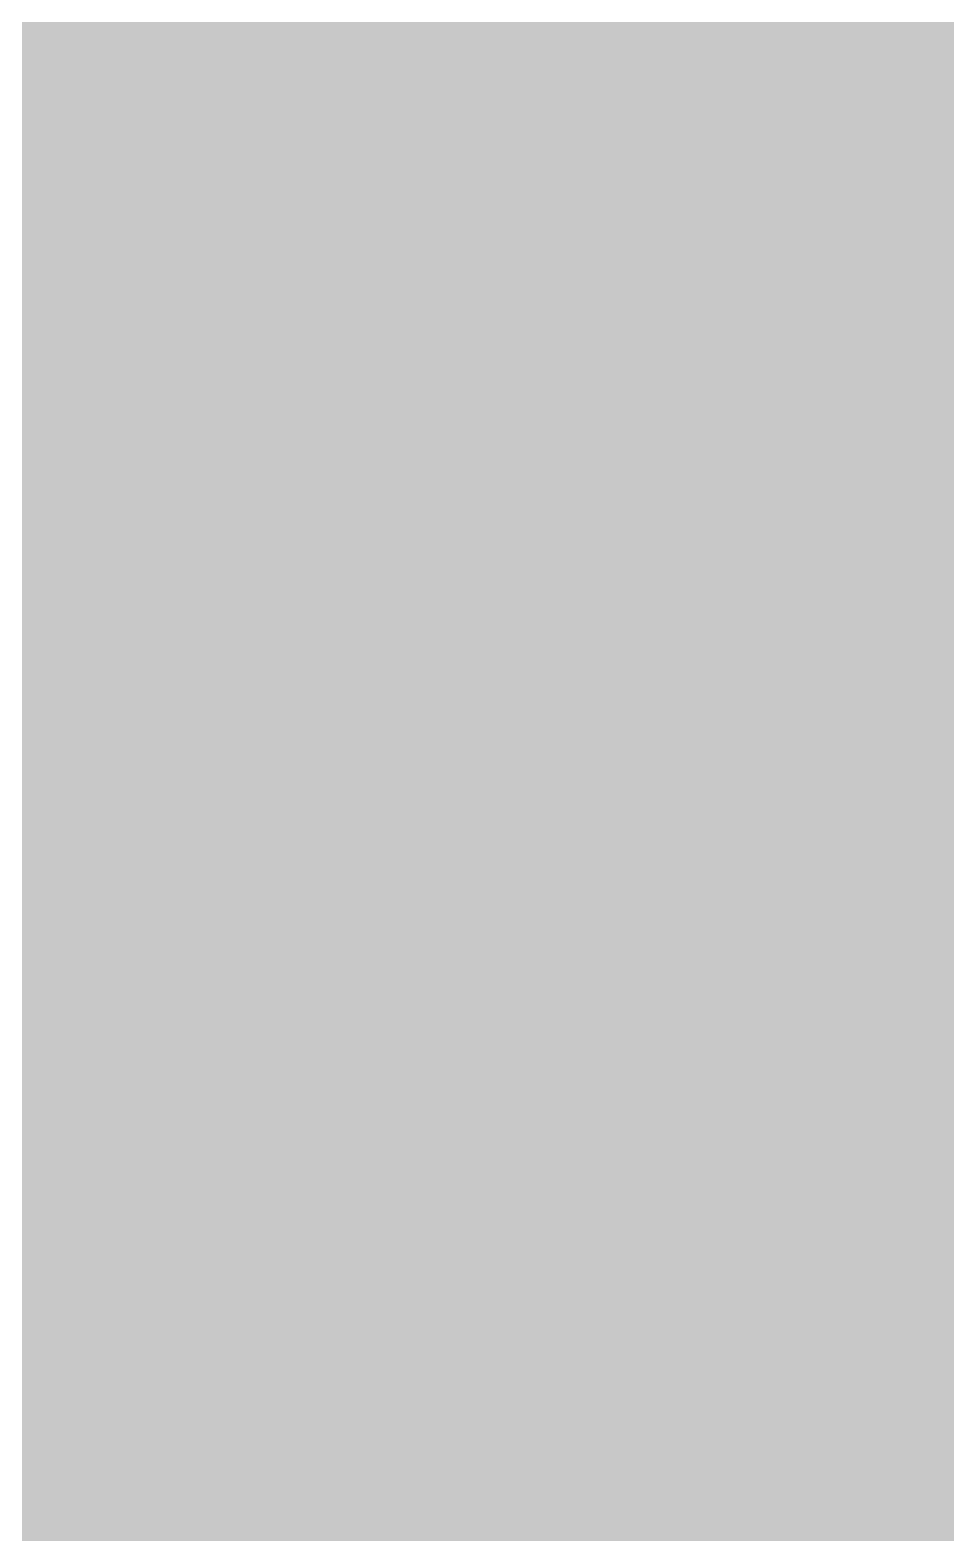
# Model space of a CAD drawing. Header units: millimetres. Extents: x 2043 to 2402, y 736 to 931.
# Drawn here: x 2201.887 to 2202.212, y 803.369 to 803.903 of the extents above; entities that cross this region are included whole.
import ezdxf

# ---------------------------------------------------------------- set-up
doc = ezdxf.new("R2010")
doc.units = ezdxf.units.MM

msp = doc.modelspace()

# ---------------------------------------------------------------- linework, layer by layer
at = {"color": 7, "const_width": 0.12758}
for points in [[(2201.9627, 803.82872), (2201.9627, 807.00253)], [(2201.9627, 803.82872), (2201.9627, 807.00253)], [(2202.1862, 803.51332), (2202.1862, 807.00253)], [(2202.1862, 803.51332), (2202.1862, 807.00253)], [(2201.96273, 803.82439), (2201.9627, 803.82872)], [(2201.96273, 803.82439), (2201.9627, 803.82872)], [(2201.96281, 803.82007), (2201.96273, 803.82439)], [(2201.96281, 803.82007), (2201.96273, 803.82439)], [(2201.96294, 803.81574), (2201.96281, 803.82007)], [(2201.96294, 803.81574), (2201.96281, 803.82007)], [(2201.96312, 803.81142), (2201.96294, 803.81574)], [(2201.96312, 803.81142), (2201.96294, 803.81574)], [(2201.96336, 803.8071), (2201.96312, 803.81142)], [(2201.96336, 803.8071), (2201.96312, 803.81142)], [(2201.96365, 803.80279), (2201.96336, 803.8071)], [(2201.96365, 803.80279), (2201.96336, 803.8071)], [(2201.96399, 803.79848), (2201.96365, 803.80279)], [(2201.96399, 803.79848), (2201.96365, 803.80279)], [(2201.96438, 803.79418), (2201.96399, 803.79848)], [(2201.96438, 803.79418), (2201.96399, 803.79848)], [(2201.96483, 803.78988), (2201.96438, 803.79418)], [(2201.96483, 803.78988), (2201.96438, 803.79418)], [(2201.96533, 803.78559), (2201.96483, 803.78988)], [(2201.96533, 803.78559), (2201.96483, 803.78988)], [(2201.96589, 803.7813), (2201.96533, 803.78559)], [(2201.96589, 803.7813), (2201.96533, 803.78559)], [(2201.96649, 803.77703), (2201.96589, 803.7813)], [(2201.96649, 803.77703), (2201.96589, 803.7813)], [(2201.96715, 803.77276), (2201.96649, 803.77703)], [(2201.96715, 803.77276), (2201.96649, 803.77703)], [(2201.96785, 803.7685), (2201.96715, 803.77276)], [(2201.96785, 803.7685), (2201.96715, 803.77276)], [(2201.96862, 803.76426), (2201.96785, 803.7685)], [(2201.96862, 803.76426), (2201.96785, 803.7685)], [(2201.96943, 803.76002), (2201.96862, 803.76426)], [(2201.96943, 803.76002), (2201.96862, 803.76426)], [(2201.97029, 803.7558), (2201.96943, 803.76002)], [(2201.97029, 803.7558), (2201.96943, 803.76002)], [(2201.97121, 803.75159), (2201.97029, 803.7558)], [(2201.97121, 803.75159), (2201.97029, 803.7558)], [(2201.97217, 803.74739), (2201.97121, 803.75159)], [(2201.97217, 803.74739), (2201.97121, 803.75159)], [(2201.97319, 803.74321), (2201.97217, 803.74739)], [(2201.97319, 803.74321), (2201.97217, 803.74739)], [(2201.97426, 803.73904), (2201.97319, 803.74321)], [(2201.97426, 803.73904), (2201.97319, 803.74321)], [(2201.97538, 803.73489), (2201.97426, 803.73904)], [(2201.97538, 803.73489), (2201.97426, 803.73904)], [(2201.97655, 803.73076), (2201.97538, 803.73489)], [(2201.97655, 803.73076), (2201.97538, 803.73489)], [(2201.97777, 803.72664), (2201.97655, 803.73076)], [(2201.97777, 803.72664), (2201.97655, 803.73076)], [(2201.97904, 803.72254), (2201.97777, 803.72664)], [(2201.97904, 803.72254), (2201.97777, 803.72664)], [(2201.98036, 803.71846), (2201.97904, 803.72254)], [(2201.98036, 803.71846), (2201.97904, 803.72254)], [(2201.98173, 803.7144), (2201.98036, 803.71846)], [(2201.98173, 803.7144), (2201.98036, 803.71846)], [(2201.98315, 803.71036), (2201.98173, 803.7144)], [(2201.98315, 803.71036), (2201.98173, 803.7144)], [(2201.98461, 803.70634), (2201.98315, 803.71036)], [(2201.98461, 803.70634), (2201.98315, 803.71036)], [(2201.98613, 803.70234), (2201.98461, 803.70634)], [(2201.98613, 803.70234), (2201.98461, 803.70634)], [(2201.9877, 803.69836), (2201.98613, 803.70234)], [(2201.9877, 803.69836), (2201.98613, 803.70234)], [(2201.98931, 803.69441), (2201.9877, 803.69836)], [(2201.98931, 803.69441), (2201.9877, 803.69836)], [(2201.99097, 803.69048), (2201.98931, 803.69441)], [(2201.99097, 803.69048), (2201.98931, 803.69441)], [(2201.99268, 803.68657), (2201.99097, 803.69048)], [(2201.99268, 803.68657), (2201.99097, 803.69048)], [(2201.99444, 803.68269), (2201.99268, 803.68657)], [(2201.99444, 803.68269), (2201.99268, 803.68657)], [(2201.99625, 803.67883), (2201.99444, 803.68269)], [(2201.99625, 803.67883), (2201.99444, 803.68269)], [(2201.9981, 803.67501), (2201.99625, 803.67883)], [(2201.9981, 803.67501), (2201.99625, 803.67883)], [(2202, 803.6712), (2201.9981, 803.67501)], [(2202, 803.6712), (2201.9981, 803.67501)], [(2202.00194, 803.66743), (2202, 803.6712)], [(2202.00194, 803.66743), (2202, 803.6712)], [(2202.00393, 803.66368), (2202.00194, 803.66743)], [(2202.00393, 803.66368), (2202.00194, 803.66743)], [(2202.00597, 803.65997), (2202.00393, 803.66368)], [(2202.00597, 803.65997), (2202.00393, 803.66368)], [(2202.00805, 803.65628), (2202.00597, 803.65997)], [(2202.00805, 803.65628), (2202.00597, 803.65997)], [(2202.01017, 803.65262), (2202.00805, 803.65628)], [(2202.01017, 803.65262), (2202.00805, 803.65628)], [(2202.01234, 803.649), (2202.01017, 803.65262)], [(2202.01234, 803.649), (2202.01017, 803.65262)], [(2202.01456, 803.6454), (2202.01234, 803.649)], [(2202.01456, 803.6454), (2202.01234, 803.649)], [(2202.01682, 803.64184), (2202.01456, 803.6454)], [(2202.01682, 803.64184), (2202.01456, 803.6454)], [(2202.01911, 803.63831), (2202.01682, 803.64184)], [(2202.01911, 803.63831), (2202.01682, 803.64184)], [(2202.02146, 803.63482), (2202.01911, 803.63831)], [(2202.02146, 803.63482), (2202.01911, 803.63831)], [(2202.02385, 803.63136), (2202.02146, 803.63482)], [(2202.02385, 803.63136), (2202.02146, 803.63482)], [(2202.02627, 803.62793), (2202.02385, 803.63136)], [(2202.02627, 803.62793), (2202.02385, 803.63136)], [(2202.02874, 803.62454), (2202.02627, 803.62793)], [(2202.02874, 803.62454), (2202.02627, 803.62793)], [(2202.03126, 803.62118), (2202.02874, 803.62454)], [(2202.03126, 803.62118), (2202.02874, 803.62454)], [(2202.03381, 803.61786), (2202.03126, 803.62118)], [(2202.03381, 803.61786), (2202.03126, 803.62118)], [(2202.0364, 803.61458), (2202.03381, 803.61786)], [(2202.0364, 803.61458), (2202.03381, 803.61786)], [(2202.03903, 803.61134), (2202.0364, 803.61458)], [(2202.03903, 803.61134), (2202.0364, 803.61458)], [(2202.0417, 803.60813), (2202.03903, 803.61134)], [(2202.0417, 803.60813), (2202.03903, 803.61134)], [(2202.04441, 803.60496), (2202.0417, 803.60813)], [(2202.04441, 803.60496), (2202.0417, 803.60813)], [(2202.04716, 803.60184), (2202.04441, 803.60496)], [(2202.04716, 803.60184), (2202.04441, 803.60496)], [(2202.04994, 803.59875), (2202.04716, 803.60184)], [(2202.04994, 803.59875), (2202.04716, 803.60184)], [(2202.05277, 803.5957), (2202.04994, 803.59875)], [(2202.05277, 803.5957), (2202.04994, 803.59875)], [(2202.05563, 803.59269), (2202.05277, 803.5957)], [(2202.05563, 803.59269), (2202.05277, 803.5957)], [(2202.05853, 803.58973), (2202.05563, 803.59269)], [(2202.05853, 803.58973), (2202.05563, 803.59269)], [(2202.06146, 803.58681), (2202.05853, 803.58973)], [(2202.06146, 803.58681), (2202.05853, 803.58973)], [(2202.06443, 803.58392), (2202.06146, 803.58681)], [(2202.06443, 803.58392), (2202.06146, 803.58681)], [(2202.06743, 803.58109), (2202.06443, 803.58392)], [(2202.06743, 803.58109), (2202.06443, 803.58392)], [(2202.07047, 803.57829), (2202.06743, 803.58109)], [(2202.07047, 803.57829), (2202.06743, 803.58109)], [(2202.07354, 803.57555), (2202.07047, 803.57829)], [(2202.07354, 803.57555), (2202.07047, 803.57829)], [(2202.07665, 803.57284), (2202.07354, 803.57555)], [(2202.07665, 803.57284), (2202.07354, 803.57555)], [(2202.07978, 803.57018), (2202.07665, 803.57284)], [(2202.07978, 803.57018), (2202.07665, 803.57284)], [(2202.08295, 803.56756), (2202.07978, 803.57018)], [(2202.08295, 803.56756), (2202.07978, 803.57018)], [(2202.08615, 803.56499), (2202.08295, 803.56756)], [(2202.08615, 803.56499), (2202.08295, 803.56756)], [(2202.08939, 803.56247), (2202.08615, 803.56499)], [(2202.08939, 803.56247), (2202.08615, 803.56499)], [(2202.09265, 803.56), (2202.08939, 803.56247)], [(2202.09265, 803.56), (2202.08939, 803.56247)], [(2202.09594, 803.55757), (2202.09265, 803.56)], [(2202.09594, 803.55757), (2202.09265, 803.56)], [(2202.09926, 803.55519), (2202.09594, 803.55757)], [(2202.09926, 803.55519), (2202.09594, 803.55757)], [(2202.27314, 803.55519), (2202.27646, 803.55757)], [(2202.27314, 803.55519), (2202.27646, 803.55757)], [(2202.10261, 803.55286), (2202.09926, 803.55519)], [(2202.10261, 803.55286), (2202.09926, 803.55519)], [(2202.10599, 803.55057), (2202.10261, 803.55286)], [(2202.10599, 803.55057), (2202.10261, 803.55286)], [(2202.26641, 803.55057), (2202.26978, 803.55286)], [(2202.26641, 803.55057), (2202.26978, 803.55286)], [(2202.26978, 803.55286), (2202.27314, 803.55519)], [(2202.26978, 803.55286), (2202.27314, 803.55519)], [(2202.1094, 803.54834), (2202.10599, 803.55057)], [(2202.1094, 803.54834), (2202.10599, 803.55057)], [(2202.11283, 803.54615), (2202.1094, 803.54834)], [(2202.11283, 803.54615), (2202.1094, 803.54834)], [(2202.25957, 803.54615), (2202.263, 803.54834)], [(2202.25957, 803.54615), (2202.263, 803.54834)], [(2202.263, 803.54834), (2202.26641, 803.55057)], [(2202.263, 803.54834), (2202.26641, 803.55057)], [(2202.11629, 803.54401), (2202.11283, 803.54615)], [(2202.11629, 803.54401), (2202.11283, 803.54615)], [(2202.11978, 803.54193), (2202.11629, 803.54401)], [(2202.11978, 803.54193), (2202.11629, 803.54401)], [(2202.12329, 803.53989), (2202.11978, 803.54193)], [(2202.12329, 803.53989), (2202.11978, 803.54193)], [(2202.24911, 803.53989), (2202.25262, 803.54193)], [(2202.24911, 803.53989), (2202.25262, 803.54193)], [(2202.25262, 803.54193), (2202.25611, 803.54401)], [(2202.25262, 803.54193), (2202.25611, 803.54401)], [(2202.25611, 803.54401), (2202.25957, 803.54615)], [(2202.25611, 803.54401), (2202.25957, 803.54615)], [(2202.12682, 803.53791), (2202.12329, 803.53989)], [(2202.12682, 803.53791), (2202.12329, 803.53989)], [(2202.13038, 803.53597), (2202.12682, 803.53791)], [(2202.13038, 803.53597), (2202.12682, 803.53791)], [(2202.13396, 803.53409), (2202.13038, 803.53597)], [(2202.13396, 803.53409), (2202.13038, 803.53597)], [(2202.23844, 803.53409), (2202.24202, 803.53597)], [(2202.23844, 803.53409), (2202.24202, 803.53597)], [(2202.24202, 803.53597), (2202.24558, 803.53791)], [(2202.24202, 803.53597), (2202.24558, 803.53791)], [(2202.24558, 803.53791), (2202.24911, 803.53989)], [(2202.24558, 803.53791), (2202.24911, 803.53989)], [(2202.13757, 803.53226), (2202.13396, 803.53409)], [(2202.13757, 803.53226), (2202.13396, 803.53409)], [(2202.14119, 803.53048), (2202.13757, 803.53226)], [(2202.14119, 803.53048), (2202.13757, 803.53226)], [(2202.14484, 803.52876), (2202.14119, 803.53048)], [(2202.14484, 803.52876), (2202.14119, 803.53048)], [(2202.22755, 803.52876), (2202.2312, 803.53048)], [(2202.22755, 803.52876), (2202.2312, 803.53048)], [(2202.2312, 803.53048), (2202.23483, 803.53226)], [(2202.2312, 803.53048), (2202.23483, 803.53226)], [(2202.23483, 803.53226), (2202.23844, 803.53409)], [(2202.23483, 803.53226), (2202.23844, 803.53409)], [(2202.14851, 803.52708), (2202.14484, 803.52876)], [(2202.14851, 803.52708), (2202.14484, 803.52876)], [(2202.1522, 803.52546), (2202.14851, 803.52708)], [(2202.1522, 803.52546), (2202.14851, 803.52708)], [(2202.15591, 803.5239), (2202.1522, 803.52546)], [(2202.15591, 803.5239), (2202.1522, 803.52546)], [(2202.21649, 803.5239), (2202.2202, 803.52546)], [(2202.21649, 803.5239), (2202.2202, 803.52546)], [(2202.2202, 803.52546), (2202.22389, 803.52708)], [(2202.2202, 803.52546), (2202.22389, 803.52708)], [(2202.22389, 803.52708), (2202.22755, 803.52876)], [(2202.22389, 803.52708), (2202.22755, 803.52876)], [(2202.15964, 803.52239), (2202.15591, 803.5239)], [(2202.15964, 803.52239), (2202.15591, 803.5239)], [(2202.16338, 803.52093), (2202.15964, 803.52239)], [(2202.16338, 803.52093), (2202.15964, 803.52239)], [(2202.16715, 803.51952), (2202.16338, 803.52093)], [(2202.16715, 803.51952), (2202.16338, 803.52093)], [(2202.20525, 803.51952), (2202.20901, 803.52093)], [(2202.20525, 803.51952), (2202.20901, 803.52093)], [(2202.20901, 803.52093), (2202.21276, 803.52239)], [(2202.20901, 803.52093), (2202.21276, 803.52239)], [(2202.21276, 803.52239), (2202.21649, 803.5239)], [(2202.21276, 803.52239), (2202.21649, 803.5239)], [(2202.17093, 803.51817), (2202.16715, 803.51952)], [(2202.17093, 803.51817), (2202.16715, 803.51952)], [(2202.17472, 803.51687), (2202.17093, 803.51817)], [(2202.17472, 803.51687), (2202.17093, 803.51817)], [(2202.17853, 803.51563), (2202.17472, 803.51687)], [(2202.17853, 803.51563), (2202.17472, 803.51687)], [(2202.18236, 803.51445), (2202.17853, 803.51563)], [(2202.18236, 803.51445), (2202.17853, 803.51563)], [(2202.1862, 803.51332), (2202.18236, 803.51445)], [(2202.1862, 803.51332), (2202.18236, 803.51445)], [(2202.1862, 803.51332), (2202.19004, 803.51445)], [(2202.1862, 803.51332), (2202.19004, 803.51445)], [(2202.19004, 803.51445), (2202.19387, 803.51563)], [(2202.19004, 803.51445), (2202.19387, 803.51563)], [(2202.19387, 803.51563), (2202.19768, 803.51687)], [(2202.19387, 803.51563), (2202.19768, 803.51687)], [(2202.19768, 803.51687), (2202.20147, 803.51817)], [(2202.19768, 803.51687), (2202.20147, 803.51817)], [(2202.20147, 803.51817), (2202.20525, 803.51952)], [(2202.20147, 803.51817), (2202.20525, 803.51952)]]:
    msp.add_lwpolyline(points, dxfattribs=at)
at = {"color": 7, "const_width": 0.06379}
for points in [[(2201.9627, 803.79682, 1), (2201.9627, 803.86061, 1)], [(2201.9627, 803.79682, 1), (2201.9627, 803.86061, 1)], [(2201.9627, 803.79682, 1), (2201.9627, 803.86061, 1)], [(2201.9627, 803.79682, 1), (2201.9627, 803.86061, 1)], [(2201.96273, 803.7925, 1), (2201.96273, 803.85629, 1)], [(2201.96273, 803.7925, 1), (2201.96273, 803.85629, 1)], [(2201.96273, 803.7925, 1), (2201.96273, 803.85629, 1)], [(2201.96273, 803.7925, 1), (2201.96273, 803.85629, 1)], [(2201.96281, 803.78817, 1), (2201.96281, 803.85196, 1)], [(2201.96281, 803.78817, 1), (2201.96281, 803.85196, 1)], [(2201.96281, 803.78817, 1), (2201.96281, 803.85196, 1)], [(2201.96281, 803.78817, 1), (2201.96281, 803.85196, 1)], [(2201.96294, 803.78385, 1), (2201.96294, 803.84764, 1)], [(2201.96294, 803.78385, 1), (2201.96294, 803.84764, 1)], [(2201.96294, 803.78385, 1), (2201.96294, 803.84764, 1)], [(2201.96294, 803.78385, 1), (2201.96294, 803.84764, 1)], [(2201.96312, 803.77953, 1), (2201.96312, 803.84332, 1)], [(2201.96312, 803.77953, 1), (2201.96312, 803.84332, 1)], [(2201.96312, 803.77953, 1), (2201.96312, 803.84332, 1)], [(2201.96312, 803.77953, 1), (2201.96312, 803.84332, 1)], [(2201.96336, 803.77521, 1), (2201.96336, 803.839, 1)], [(2201.96336, 803.77521, 1), (2201.96336, 803.839, 1)], [(2201.96336, 803.77521, 1), (2201.96336, 803.839, 1)], [(2201.96336, 803.77521, 1), (2201.96336, 803.839, 1)], [(2201.96365, 803.77089, 1), (2201.96365, 803.83468, 1)], [(2201.96365, 803.77089, 1), (2201.96365, 803.83468, 1)], [(2201.96365, 803.77089, 1), (2201.96365, 803.83468, 1)], [(2201.96365, 803.77089, 1), (2201.96365, 803.83468, 1)], [(2201.96399, 803.76659, 1), (2201.96399, 803.83038, 1)], [(2201.96399, 803.76659, 1), (2201.96399, 803.83038, 1)], [(2201.96399, 803.76659, 1), (2201.96399, 803.83038, 1)], [(2201.96399, 803.76659, 1), (2201.96399, 803.83038, 1)], [(2201.96438, 803.76228, 1), (2201.96438, 803.82607, 1)], [(2201.96438, 803.76228, 1), (2201.96438, 803.82607, 1)], [(2201.96438, 803.76228, 1), (2201.96438, 803.82607, 1)], [(2201.96438, 803.76228, 1), (2201.96438, 803.82607, 1)], [(2201.96483, 803.75798, 1), (2201.96483, 803.82177, 1)], [(2201.96483, 803.75798, 1), (2201.96483, 803.82177, 1)], [(2201.96483, 803.75798, 1), (2201.96483, 803.82177, 1)], [(2201.96483, 803.75798, 1), (2201.96483, 803.82177, 1)], [(2201.96533, 803.75369, 1), (2201.96533, 803.81748, 1)], [(2201.96533, 803.75369, 1), (2201.96533, 803.81748, 1)], [(2201.96533, 803.75369, 1), (2201.96533, 803.81748, 1)], [(2201.96533, 803.75369, 1), (2201.96533, 803.81748, 1)], [(2201.96589, 803.74941, 1), (2201.96589, 803.8132, 1)], [(2201.96589, 803.74941, 1), (2201.96589, 803.8132, 1)], [(2201.96589, 803.74941, 1), (2201.96589, 803.8132, 1)], [(2201.96589, 803.74941, 1), (2201.96589, 803.8132, 1)], [(2201.96649, 803.74513, 1), (2201.96649, 803.80892, 1)], [(2201.96649, 803.74513, 1), (2201.96649, 803.80892, 1)], [(2201.96649, 803.74513, 1), (2201.96649, 803.80892, 1)], [(2201.96649, 803.74513, 1), (2201.96649, 803.80892, 1)], [(2201.96715, 803.74086, 1), (2201.96715, 803.80465, 1)], [(2201.96715, 803.74086, 1), (2201.96715, 803.80465, 1)], [(2201.96715, 803.74086, 1), (2201.96715, 803.80465, 1)], [(2201.96715, 803.74086, 1), (2201.96715, 803.80465, 1)], [(2201.96785, 803.73661, 1), (2201.96785, 803.8004, 1)], [(2201.96785, 803.73661, 1), (2201.96785, 803.8004, 1)], [(2201.96785, 803.73661, 1), (2201.96785, 803.8004, 1)], [(2201.96785, 803.73661, 1), (2201.96785, 803.8004, 1)], [(2201.96862, 803.73236, 1), (2201.96862, 803.79615, 1)], [(2201.96862, 803.73236, 1), (2201.96862, 803.79615, 1)], [(2201.96862, 803.73236, 1), (2201.96862, 803.79615, 1)], [(2201.96862, 803.73236, 1), (2201.96862, 803.79615, 1)], [(2201.96943, 803.72813, 1), (2201.96943, 803.79192, 1)], [(2201.96943, 803.72813, 1), (2201.96943, 803.79192, 1)], [(2201.96943, 803.72813, 1), (2201.96943, 803.79192, 1)], [(2201.96943, 803.72813, 1), (2201.96943, 803.79192, 1)], [(2201.97029, 803.7239, 1), (2201.97029, 803.78769, 1)], [(2201.97029, 803.7239, 1), (2201.97029, 803.78769, 1)], [(2201.97029, 803.7239, 1), (2201.97029, 803.78769, 1)], [(2201.97029, 803.7239, 1), (2201.97029, 803.78769, 1)], [(2201.97121, 803.7197, 1), (2201.97121, 803.78349, 1)], [(2201.97121, 803.7197, 1), (2201.97121, 803.78349, 1)], [(2201.97121, 803.7197, 1), (2201.97121, 803.78349, 1)], [(2201.97121, 803.7197, 1), (2201.97121, 803.78349, 1)], [(2201.97217, 803.7155, 1), (2201.97217, 803.77929, 1)], [(2201.97217, 803.7155, 1), (2201.97217, 803.77929, 1)], [(2201.97217, 803.7155, 1), (2201.97217, 803.77929, 1)], [(2201.97217, 803.7155, 1), (2201.97217, 803.77929, 1)], [(2201.97319, 803.71132, 1), (2201.97319, 803.77511, 1)], [(2201.97319, 803.71132, 1), (2201.97319, 803.77511, 1)], [(2201.97319, 803.71132, 1), (2201.97319, 803.77511, 1)], [(2201.97319, 803.71132, 1), (2201.97319, 803.77511, 1)], [(2201.97426, 803.70715, 1), (2201.97426, 803.77094, 1)], [(2201.97426, 803.70715, 1), (2201.97426, 803.77094, 1)], [(2201.97426, 803.70715, 1), (2201.97426, 803.77094, 1)], [(2201.97426, 803.70715, 1), (2201.97426, 803.77094, 1)], [(2201.97538, 803.703, 1), (2201.97538, 803.76679, 1)], [(2201.97538, 803.703, 1), (2201.97538, 803.76679, 1)], [(2201.97538, 803.703, 1), (2201.97538, 803.76679, 1)], [(2201.97538, 803.703, 1), (2201.97538, 803.76679, 1)], [(2201.97655, 803.69886, 1), (2201.97655, 803.76265, 1)], [(2201.97655, 803.69886, 1), (2201.97655, 803.76265, 1)], [(2201.97655, 803.69886, 1), (2201.97655, 803.76265, 1)], [(2201.97655, 803.69886, 1), (2201.97655, 803.76265, 1)], [(2201.97777, 803.69475, 1), (2201.97777, 803.75853, 1)], [(2201.97777, 803.69475, 1), (2201.97777, 803.75853, 1)], [(2201.97777, 803.69475, 1), (2201.97777, 803.75853, 1)], [(2201.97777, 803.69475, 1), (2201.97777, 803.75853, 1)], [(2201.97904, 803.69065, 1), (2201.97904, 803.75444, 1)], [(2201.97904, 803.69065, 1), (2201.97904, 803.75444, 1)], [(2201.97904, 803.69065, 1), (2201.97904, 803.75444, 1)], [(2201.97904, 803.69065, 1), (2201.97904, 803.75444, 1)], [(2201.98036, 803.68657, 1), (2201.98036, 803.75036, 1)], [(2201.98036, 803.68657, 1), (2201.98036, 803.75036, 1)], [(2201.98036, 803.68657, 1), (2201.98036, 803.75036, 1)], [(2201.98036, 803.68657, 1), (2201.98036, 803.75036, 1)], [(2201.98173, 803.6825, 1), (2201.98173, 803.74629, 1)], [(2201.98173, 803.6825, 1), (2201.98173, 803.74629, 1)], [(2201.98173, 803.6825, 1), (2201.98173, 803.74629, 1)], [(2201.98173, 803.6825, 1), (2201.98173, 803.74629, 1)], [(2201.98315, 803.67846, 1), (2201.98315, 803.74225, 1)], [(2201.98315, 803.67846, 1), (2201.98315, 803.74225, 1)], [(2201.98315, 803.67846, 1), (2201.98315, 803.74225, 1)], [(2201.98315, 803.67846, 1), (2201.98315, 803.74225, 1)], [(2201.98461, 803.67444, 1), (2201.98461, 803.73823, 1)], [(2201.98461, 803.67444, 1), (2201.98461, 803.73823, 1)], [(2201.98461, 803.67444, 1), (2201.98461, 803.73823, 1)], [(2201.98461, 803.67444, 1), (2201.98461, 803.73823, 1)], [(2201.98613, 803.67044, 1), (2201.98613, 803.73423, 1)], [(2201.98613, 803.67044, 1), (2201.98613, 803.73423, 1)], [(2201.98613, 803.67044, 1), (2201.98613, 803.73423, 1)], [(2201.98613, 803.67044, 1), (2201.98613, 803.73423, 1)], [(2201.9877, 803.66647, 1), (2201.9877, 803.73026, 1)], [(2201.9877, 803.66647, 1), (2201.9877, 803.73026, 1)], [(2201.9877, 803.66647, 1), (2201.9877, 803.73026, 1)], [(2201.9877, 803.66647, 1), (2201.9877, 803.73026, 1)], [(2201.98931, 803.66251, 1), (2201.98931, 803.7263, 1)], [(2201.98931, 803.66251, 1), (2201.98931, 803.7263, 1)], [(2201.98931, 803.66251, 1), (2201.98931, 803.7263, 1)], [(2201.98931, 803.66251, 1), (2201.98931, 803.7263, 1)], [(2201.99097, 803.65858, 1), (2201.99097, 803.72237, 1)], [(2201.99097, 803.65858, 1), (2201.99097, 803.72237, 1)], [(2201.99097, 803.65858, 1), (2201.99097, 803.72237, 1)], [(2201.99097, 803.65858, 1), (2201.99097, 803.72237, 1)], [(2201.99268, 803.65468, 1), (2201.99268, 803.71847, 1)], [(2201.99268, 803.65468, 1), (2201.99268, 803.71847, 1)], [(2201.99268, 803.65468, 1), (2201.99268, 803.71847, 1)], [(2201.99268, 803.65468, 1), (2201.99268, 803.71847, 1)], [(2201.99444, 803.6508, 1), (2201.99444, 803.71458, 1)], [(2201.99444, 803.6508, 1), (2201.99444, 803.71458, 1)], [(2201.99444, 803.6508, 1), (2201.99444, 803.71458, 1)], [(2201.99444, 803.6508, 1), (2201.99444, 803.71458, 1)], [(2201.99625, 803.64694, 1), (2201.99625, 803.71073, 1)], [(2201.99625, 803.64694, 1), (2201.99625, 803.71073, 1)], [(2201.99625, 803.64694, 1), (2201.99625, 803.71073, 1)], [(2201.99625, 803.64694, 1), (2201.99625, 803.71073, 1)], [(2201.9981, 803.64311, 1), (2201.9981, 803.7069, 1)], [(2201.9981, 803.64311, 1), (2201.9981, 803.7069, 1)], [(2201.9981, 803.64311, 1), (2201.9981, 803.7069, 1)], [(2201.9981, 803.64311, 1), (2201.9981, 803.7069, 1)], [(2202, 803.63931, 1), (2202, 803.7031, 1)], [(2202, 803.63931, 1), (2202, 803.7031, 1)], [(2202, 803.63931, 1), (2202, 803.7031, 1)], [(2202, 803.63931, 1), (2202, 803.7031, 1)], [(2202.00194, 803.63554, 1), (2202.00194, 803.69932, 1)], [(2202.00194, 803.63554, 1), (2202.00194, 803.69932, 1)], [(2202.00194, 803.63554, 1), (2202.00194, 803.69932, 1)], [(2202.00194, 803.63554, 1), (2202.00194, 803.69932, 1)], [(2202.00393, 803.63179, 1), (2202.00393, 803.69558, 1)], [(2202.00393, 803.63179, 1), (2202.00393, 803.69558, 1)], [(2202.00393, 803.63179, 1), (2202.00393, 803.69558, 1)], [(2202.00393, 803.63179, 1), (2202.00393, 803.69558, 1)], [(2202.00597, 803.62807, 1), (2202.00597, 803.69186, 1)], [(2202.00597, 803.62807, 1), (2202.00597, 803.69186, 1)], [(2202.00597, 803.62807, 1), (2202.00597, 803.69186, 1)], [(2202.00597, 803.62807, 1), (2202.00597, 803.69186, 1)], [(2202.00805, 803.62438, 1), (2202.00805, 803.68817, 1)], [(2202.00805, 803.62438, 1), (2202.00805, 803.68817, 1)], [(2202.00805, 803.62438, 1), (2202.00805, 803.68817, 1)], [(2202.00805, 803.62438, 1), (2202.00805, 803.68817, 1)], [(2202.01017, 803.62073, 1), (2202.01017, 803.68452, 1)], [(2202.01017, 803.62073, 1), (2202.01017, 803.68452, 1)], [(2202.01017, 803.62073, 1), (2202.01017, 803.68452, 1)], [(2202.01017, 803.62073, 1), (2202.01017, 803.68452, 1)], [(2202.01234, 803.6171, 1), (2202.01234, 803.68089, 1)], [(2202.01234, 803.6171, 1), (2202.01234, 803.68089, 1)], [(2202.01234, 803.6171, 1), (2202.01234, 803.68089, 1)], [(2202.01234, 803.6171, 1), (2202.01234, 803.68089, 1)], [(2202.01456, 803.61351, 1), (2202.01456, 803.6773, 1)], [(2202.01456, 803.61351, 1), (2202.01456, 803.6773, 1)], [(2202.01456, 803.61351, 1), (2202.01456, 803.6773, 1)], [(2202.01456, 803.61351, 1), (2202.01456, 803.6773, 1)], [(2202.01682, 803.60995, 1), (2202.01682, 803.67374, 1)], [(2202.01682, 803.60995, 1), (2202.01682, 803.67374, 1)], [(2202.01682, 803.60995, 1), (2202.01682, 803.67374, 1)], [(2202.01682, 803.60995, 1), (2202.01682, 803.67374, 1)], [(2202.01911, 803.60642, 1), (2202.01911, 803.67021, 1)], [(2202.01911, 803.60642, 1), (2202.01911, 803.67021, 1)], [(2202.01911, 803.60642, 1), (2202.01911, 803.67021, 1)], [(2202.01911, 803.60642, 1), (2202.01911, 803.67021, 1)], [(2202.02146, 803.60292, 1), (2202.02146, 803.66671, 1)], [(2202.02146, 803.60292, 1), (2202.02146, 803.66671, 1)], [(2202.02146, 803.60292, 1), (2202.02146, 803.66671, 1)], [(2202.02146, 803.60292, 1), (2202.02146, 803.66671, 1)], [(2202.02385, 803.59946, 1), (2202.02385, 803.66325, 1)], [(2202.02385, 803.59946, 1), (2202.02385, 803.66325, 1)], [(2202.02385, 803.59946, 1), (2202.02385, 803.66325, 1)], [(2202.02385, 803.59946, 1), (2202.02385, 803.66325, 1)], [(2202.02627, 803.59604, 1), (2202.02627, 803.65983, 1)], [(2202.02627, 803.59604, 1), (2202.02627, 803.65983, 1)], [(2202.02627, 803.59604, 1), (2202.02627, 803.65983, 1)], [(2202.02627, 803.59604, 1), (2202.02627, 803.65983, 1)], [(2202.02874, 803.59264, 1), (2202.02874, 803.65643, 1)], [(2202.02874, 803.59264, 1), (2202.02874, 803.65643, 1)], [(2202.02874, 803.59264, 1), (2202.02874, 803.65643, 1)], [(2202.02874, 803.59264, 1), (2202.02874, 803.65643, 1)], [(2202.03126, 803.58929, 1), (2202.03126, 803.65308, 1)], [(2202.03126, 803.58929, 1), (2202.03126, 803.65308, 1)], [(2202.03126, 803.58929, 1), (2202.03126, 803.65308, 1)], [(2202.03126, 803.58929, 1), (2202.03126, 803.65308, 1)], [(2202.03381, 803.58597, 1), (2202.03381, 803.64976, 1)], [(2202.03381, 803.58597, 1), (2202.03381, 803.64976, 1)], [(2202.03381, 803.58597, 1), (2202.03381, 803.64976, 1)], [(2202.03381, 803.58597, 1), (2202.03381, 803.64976, 1)], [(2202.0364, 803.58269, 1), (2202.0364, 803.64648, 1)], [(2202.0364, 803.58269, 1), (2202.0364, 803.64648, 1)], [(2202.0364, 803.58269, 1), (2202.0364, 803.64648, 1)], [(2202.0364, 803.58269, 1), (2202.0364, 803.64648, 1)], [(2202.03903, 803.57944, 1), (2202.03903, 803.64323, 1)], [(2202.03903, 803.57944, 1), (2202.03903, 803.64323, 1)], [(2202.03903, 803.57944, 1), (2202.03903, 803.64323, 1)], [(2202.03903, 803.57944, 1), (2202.03903, 803.64323, 1)], [(2202.0417, 803.57624, 1), (2202.0417, 803.64003, 1)], [(2202.0417, 803.57624, 1), (2202.0417, 803.64003, 1)], [(2202.0417, 803.57624, 1), (2202.0417, 803.64003, 1)], [(2202.0417, 803.57624, 1), (2202.0417, 803.64003, 1)], [(2202.04441, 803.57307, 1), (2202.04441, 803.63686, 1)], [(2202.04441, 803.57307, 1), (2202.04441, 803.63686, 1)], [(2202.04441, 803.57307, 1), (2202.04441, 803.63686, 1)], [(2202.04441, 803.57307, 1), (2202.04441, 803.63686, 1)], [(2202.04716, 803.56994, 1), (2202.04716, 803.63373, 1)], [(2202.04716, 803.56994, 1), (2202.04716, 803.63373, 1)], [(2202.04716, 803.56994, 1), (2202.04716, 803.63373, 1)], [(2202.04716, 803.56994, 1), (2202.04716, 803.63373, 1)], [(2202.04994, 803.56685, 1), (2202.04994, 803.63064, 1)], [(2202.04994, 803.56685, 1), (2202.04994, 803.63064, 1)], [(2202.04994, 803.56685, 1), (2202.04994, 803.63064, 1)], [(2202.04994, 803.56685, 1), (2202.04994, 803.63064, 1)], [(2202.05277, 803.56381, 1), (2202.05277, 803.6276, 1)], [(2202.05277, 803.56381, 1), (2202.05277, 803.6276, 1)], [(2202.05277, 803.56381, 1), (2202.05277, 803.6276, 1)], [(2202.05277, 803.56381, 1), (2202.05277, 803.6276, 1)], [(2202.05563, 803.5608, 1), (2202.05563, 803.62459, 1)], [(2202.05563, 803.5608, 1), (2202.05563, 803.62459, 1)], [(2202.05563, 803.5608, 1), (2202.05563, 803.62459, 1)], [(2202.05563, 803.5608, 1), (2202.05563, 803.62459, 1)], [(2202.05853, 803.55783, 1), (2202.05853, 803.62162, 1)], [(2202.05853, 803.55783, 1), (2202.05853, 803.62162, 1)], [(2202.05853, 803.55783, 1), (2202.05853, 803.62162, 1)], [(2202.05853, 803.55783, 1), (2202.05853, 803.62162, 1)], [(2202.06146, 803.55491, 1), (2202.06146, 803.6187, 1)], [(2202.06146, 803.55491, 1), (2202.06146, 803.6187, 1)], [(2202.06146, 803.55491, 1), (2202.06146, 803.6187, 1)], [(2202.06146, 803.55491, 1), (2202.06146, 803.6187, 1)], [(2202.06443, 803.55203, 1), (2202.06443, 803.61582, 1)], [(2202.06443, 803.55203, 1), (2202.06443, 803.61582, 1)], [(2202.06443, 803.55203, 1), (2202.06443, 803.61582, 1)], [(2202.06443, 803.55203, 1), (2202.06443, 803.61582, 1)], [(2202.06743, 803.54919, 1), (2202.06743, 803.61298, 1)], [(2202.06743, 803.54919, 1), (2202.06743, 803.61298, 1)], [(2202.06743, 803.54919, 1), (2202.06743, 803.61298, 1)], [(2202.06743, 803.54919, 1), (2202.06743, 803.61298, 1)], [(2202.07047, 803.5464, 1), (2202.07047, 803.61019, 1)], [(2202.07047, 803.5464, 1), (2202.07047, 803.61019, 1)], [(2202.07047, 803.5464, 1), (2202.07047, 803.61019, 1)], [(2202.07047, 803.5464, 1), (2202.07047, 803.61019, 1)], [(2202.07354, 803.54365, 1), (2202.07354, 803.60744, 1)], [(2202.07354, 803.54365, 1), (2202.07354, 803.60744, 1)], [(2202.07354, 803.54365, 1), (2202.07354, 803.60744, 1)], [(2202.07354, 803.54365, 1), (2202.07354, 803.60744, 1)], [(2202.07665, 803.54095, 1), (2202.07665, 803.60474, 1)], [(2202.07665, 803.54095, 1), (2202.07665, 803.60474, 1)], [(2202.07665, 803.54095, 1), (2202.07665, 803.60474, 1)], [(2202.07665, 803.54095, 1), (2202.07665, 803.60474, 1)], [(2202.07978, 803.53828, 1), (2202.07978, 803.60207, 1)], [(2202.07978, 803.53828, 1), (2202.07978, 803.60207, 1)], [(2202.07978, 803.53828, 1), (2202.07978, 803.60207, 1)], [(2202.07978, 803.53828, 1), (2202.07978, 803.60207, 1)], [(2202.08295, 803.53567, 1), (2202.08295, 803.59946, 1)], [(2202.08295, 803.53567, 1), (2202.08295, 803.59946, 1)], [(2202.08295, 803.53567, 1), (2202.08295, 803.59946, 1)], [(2202.08295, 803.53567, 1), (2202.08295, 803.59946, 1)], [(2202.08615, 803.5331, 1), (2202.08615, 803.59689, 1)], [(2202.08615, 803.5331, 1), (2202.08615, 803.59689, 1)], [(2202.08615, 803.5331, 1), (2202.08615, 803.59689, 1)], [(2202.08615, 803.5331, 1), (2202.08615, 803.59689, 1)], [(2202.08939, 803.53058, 1), (2202.08939, 803.59437, 1)], [(2202.08939, 803.53058, 1), (2202.08939, 803.59437, 1)], [(2202.08939, 803.53058, 1), (2202.08939, 803.59437, 1)], [(2202.08939, 803.53058, 1), (2202.08939, 803.59437, 1)], [(2202.09265, 803.5281, 1), (2202.09265, 803.59189, 1)], [(2202.09265, 803.5281, 1), (2202.09265, 803.59189, 1)], [(2202.09265, 803.5281, 1), (2202.09265, 803.59189, 1)], [(2202.09265, 803.5281, 1), (2202.09265, 803.59189, 1)], [(2202.09594, 803.52568, 1), (2202.09594, 803.58946, 1)], [(2202.09594, 803.52568, 1), (2202.09594, 803.58946, 1)], [(2202.09594, 803.52568, 1), (2202.09594, 803.58946, 1)], [(2202.09594, 803.52568, 1), (2202.09594, 803.58946, 1)], [(2202.09926, 803.52329, 1), (2202.09926, 803.58708, 1)], [(2202.09926, 803.52329, 1), (2202.09926, 803.58708, 1)], [(2202.09926, 803.52329, 1), (2202.09926, 803.58708, 1)], [(2202.09926, 803.52329, 1), (2202.09926, 803.58708, 1)], [(2202.10261, 803.52096, 1), (2202.10261, 803.58475, 1)], [(2202.10261, 803.52096, 1), (2202.10261, 803.58475, 1)], [(2202.10261, 803.52096, 1), (2202.10261, 803.58475, 1)], [(2202.10261, 803.52096, 1), (2202.10261, 803.58475, 1)], [(2202.26978, 803.52096, 1), (2202.26978, 803.58475, 1)], [(2202.26978, 803.52096, 1), (2202.26978, 803.58475, 1)], [(2202.26978, 803.52096, 1), (2202.26978, 803.58475, 1)], [(2202.26978, 803.52096, 1), (2202.26978, 803.58475, 1)], [(2202.27314, 803.52329, 1), (2202.27314, 803.58708, 1)], [(2202.27314, 803.52329, 1), (2202.27314, 803.58708, 1)], [(2202.27314, 803.52329, 1), (2202.27314, 803.58708, 1)], [(2202.27314, 803.52329, 1), (2202.27314, 803.58708, 1)], [(2202.10599, 803.51868, 1), (2202.10599, 803.58247, 1)], [(2202.10599, 803.51868, 1), (2202.10599, 803.58247, 1)], [(2202.10599, 803.51868, 1), (2202.10599, 803.58247, 1)], [(2202.10599, 803.51868, 1), (2202.10599, 803.58247, 1)], [(2202.1094, 803.51644, 1), (2202.1094, 803.58023, 1)], [(2202.1094, 803.51644, 1), (2202.1094, 803.58023, 1)], [(2202.1094, 803.51644, 1), (2202.1094, 803.58023, 1)], [(2202.1094, 803.51644, 1), (2202.1094, 803.58023, 1)], [(2202.263, 803.51644, 1), (2202.263, 803.58023, 1)], [(2202.263, 803.51644, 1), (2202.263, 803.58023, 1)], [(2202.263, 803.51644, 1), (2202.263, 803.58023, 1)], [(2202.263, 803.51644, 1), (2202.263, 803.58023, 1)], [(2202.26641, 803.51868, 1), (2202.26641, 803.58247, 1)], [(2202.26641, 803.51868, 1), (2202.26641, 803.58247, 1)], [(2202.26641, 803.51868, 1), (2202.26641, 803.58247, 1)], [(2202.26641, 803.51868, 1), (2202.26641, 803.58247, 1)], [(2202.11283, 803.51426, 1), (2202.11283, 803.57804, 1)], [(2202.11283, 803.51426, 1), (2202.11283, 803.57804, 1)], [(2202.11283, 803.51426, 1), (2202.11283, 803.57804, 1)], [(2202.11283, 803.51426, 1), (2202.11283, 803.57804, 1)], [(2202.11629, 803.51212, 1), (2202.11629, 803.57591, 1)], [(2202.11629, 803.51212, 1), (2202.11629, 803.57591, 1)], [(2202.11629, 803.51212, 1), (2202.11629, 803.57591, 1)], [(2202.11629, 803.51212, 1), (2202.11629, 803.57591, 1)], [(2202.11978, 803.51003, 1), (2202.11978, 803.57382, 1)], [(2202.11978, 803.51003, 1), (2202.11978, 803.57382, 1)], [(2202.11978, 803.51003, 1), (2202.11978, 803.57382, 1)], [(2202.11978, 803.51003, 1), (2202.11978, 803.57382, 1)], [(2202.25262, 803.51003, 1), (2202.25262, 803.57382, 1)], [(2202.25262, 803.51003, 1), (2202.25262, 803.57382, 1)], [(2202.25262, 803.51003, 1), (2202.25262, 803.57382, 1)], [(2202.25262, 803.51003, 1), (2202.25262, 803.57382, 1)], [(2202.25611, 803.51212, 1), (2202.25611, 803.57591, 1)], [(2202.25611, 803.51212, 1), (2202.25611, 803.57591, 1)], [(2202.25611, 803.51212, 1), (2202.25611, 803.57591, 1)], [(2202.25611, 803.51212, 1), (2202.25611, 803.57591, 1)], [(2202.25957, 803.51426, 1), (2202.25957, 803.57804, 1)], [(2202.25957, 803.51426, 1), (2202.25957, 803.57804, 1)], [(2202.25957, 803.51426, 1), (2202.25957, 803.57804, 1)], [(2202.25957, 803.51426, 1), (2202.25957, 803.57804, 1)], [(2202.12329, 803.508, 1), (2202.12329, 803.57179, 1)], [(2202.12329, 803.508, 1), (2202.12329, 803.57179, 1)], [(2202.12329, 803.508, 1), (2202.12329, 803.57179, 1)], [(2202.12329, 803.508, 1), (2202.12329, 803.57179, 1)], [(2202.12682, 803.50601, 1), (2202.12682, 803.5698, 1)], [(2202.12682, 803.50601, 1), (2202.12682, 803.5698, 1)], [(2202.12682, 803.50601, 1), (2202.12682, 803.5698, 1)], [(2202.12682, 803.50601, 1), (2202.12682, 803.5698, 1)], [(2202.13038, 803.50408, 1), (2202.13038, 803.56787, 1)], [(2202.13038, 803.50408, 1), (2202.13038, 803.56787, 1)], [(2202.13038, 803.50408, 1), (2202.13038, 803.56787, 1)], [(2202.13038, 803.50408, 1), (2202.13038, 803.56787, 1)], [(2202.24202, 803.50408, 1), (2202.24202, 803.56787, 1)], [(2202.24202, 803.50408, 1), (2202.24202, 803.56787, 1)], [(2202.24202, 803.50408, 1), (2202.24202, 803.56787, 1)], [(2202.24202, 803.50408, 1), (2202.24202, 803.56787, 1)], [(2202.24558, 803.50601, 1), (2202.24558, 803.5698, 1)], [(2202.24558, 803.50601, 1), (2202.24558, 803.5698, 1)], [(2202.24558, 803.50601, 1), (2202.24558, 803.5698, 1)], [(2202.24558, 803.50601, 1), (2202.24558, 803.5698, 1)], [(2202.24911, 803.508, 1), (2202.24911, 803.57179, 1)], [(2202.24911, 803.508, 1), (2202.24911, 803.57179, 1)], [(2202.24911, 803.508, 1), (2202.24911, 803.57179, 1)], [(2202.24911, 803.508, 1), (2202.24911, 803.57179, 1)], [(2202.13396, 803.5022, 1), (2202.13396, 803.56599, 1)], [(2202.13396, 803.5022, 1), (2202.13396, 803.56599, 1)], [(2202.13396, 803.5022, 1), (2202.13396, 803.56599, 1)], [(2202.13396, 803.5022, 1), (2202.13396, 803.56599, 1)], [(2202.13757, 803.50037, 1), (2202.13757, 803.56416, 1)], [(2202.13757, 803.50037, 1), (2202.13757, 803.56416, 1)], [(2202.13757, 803.50037, 1), (2202.13757, 803.56416, 1)], [(2202.13757, 803.50037, 1), (2202.13757, 803.56416, 1)], [(2202.14119, 803.49859, 1), (2202.14119, 803.56238, 1)], [(2202.14119, 803.49859, 1), (2202.14119, 803.56238, 1)], [(2202.14119, 803.49859, 1), (2202.14119, 803.56238, 1)], [(2202.14119, 803.49859, 1), (2202.14119, 803.56238, 1)], [(2202.2312, 803.49859, 1), (2202.2312, 803.56238, 1)], [(2202.2312, 803.49859, 1), (2202.2312, 803.56238, 1)], [(2202.2312, 803.49859, 1), (2202.2312, 803.56238, 1)], [(2202.2312, 803.49859, 1), (2202.2312, 803.56238, 1)], [(2202.23483, 803.50037, 1), (2202.23483, 803.56416, 1)], [(2202.23483, 803.50037, 1), (2202.23483, 803.56416, 1)], [(2202.23483, 803.50037, 1), (2202.23483, 803.56416, 1)], [(2202.23483, 803.50037, 1), (2202.23483, 803.56416, 1)], [(2202.23844, 803.5022, 1), (2202.23844, 803.56599, 1)], [(2202.23844, 803.5022, 1), (2202.23844, 803.56599, 1)], [(2202.23844, 803.5022, 1), (2202.23844, 803.56599, 1)], [(2202.23844, 803.5022, 1), (2202.23844, 803.56599, 1)], [(2202.14484, 803.49686, 1), (2202.14484, 803.56065, 1)], [(2202.14484, 803.49686, 1), (2202.14484, 803.56065, 1)], [(2202.14484, 803.49686, 1), (2202.14484, 803.56065, 1)], [(2202.14484, 803.49686, 1), (2202.14484, 803.56065, 1)], [(2202.14851, 803.49519, 1), (2202.14851, 803.55898, 1)], [(2202.14851, 803.49519, 1), (2202.14851, 803.55898, 1)], [(2202.14851, 803.49519, 1), (2202.14851, 803.55898, 1)], [(2202.14851, 803.49519, 1), (2202.14851, 803.55898, 1)], [(2202.1522, 803.49357, 1), (2202.1522, 803.55736, 1)], [(2202.1522, 803.49357, 1), (2202.1522, 803.55736, 1)], [(2202.1522, 803.49357, 1), (2202.1522, 803.55736, 1)], [(2202.1522, 803.49357, 1), (2202.1522, 803.55736, 1)], [(2202.2202, 803.49357, 1), (2202.2202, 803.55736, 1)], [(2202.2202, 803.49357, 1), (2202.2202, 803.55736, 1)], [(2202.2202, 803.49357, 1), (2202.2202, 803.55736, 1)], [(2202.2202, 803.49357, 1), (2202.2202, 803.55736, 1)], [(2202.22389, 803.49519, 1), (2202.22389, 803.55898, 1)], [(2202.22389, 803.49519, 1), (2202.22389, 803.55898, 1)], [(2202.22389, 803.49519, 1), (2202.22389, 803.55898, 1)], [(2202.22389, 803.49519, 1), (2202.22389, 803.55898, 1)], [(2202.22755, 803.49686, 1), (2202.22755, 803.56065, 1)], [(2202.22755, 803.49686, 1), (2202.22755, 803.56065, 1)], [(2202.22755, 803.49686, 1), (2202.22755, 803.56065, 1)], [(2202.22755, 803.49686, 1), (2202.22755, 803.56065, 1)], [(2202.15591, 803.492, 1), (2202.15591, 803.55579, 1)], [(2202.15591, 803.492, 1), (2202.15591, 803.55579, 1)], [(2202.15591, 803.492, 1), (2202.15591, 803.55579, 1)], [(2202.15591, 803.492, 1), (2202.15591, 803.55579, 1)], [(2202.15964, 803.49049, 1), (2202.15964, 803.55428, 1)], [(2202.15964, 803.49049, 1), (2202.15964, 803.55428, 1)], [(2202.15964, 803.49049, 1), (2202.15964, 803.55428, 1)], [(2202.15964, 803.49049, 1), (2202.15964, 803.55428, 1)], [(2202.16338, 803.48903, 1), (2202.16338, 803.55282, 1)], [(2202.16338, 803.48903, 1), (2202.16338, 803.55282, 1)], [(2202.16338, 803.48903, 1), (2202.16338, 803.55282, 1)], [(2202.16338, 803.48903, 1), (2202.16338, 803.55282, 1)], [(2202.20901, 803.48903, 1), (2202.20901, 803.55282, 1)], [(2202.20901, 803.48903, 1), (2202.20901, 803.55282, 1)], [(2202.20901, 803.48903, 1), (2202.20901, 803.55282, 1)], [(2202.20901, 803.48903, 1), (2202.20901, 803.55282, 1)], [(2202.21276, 803.49049, 1), (2202.21276, 803.55428, 1)], [(2202.21276, 803.49049, 1), (2202.21276, 803.55428, 1)], [(2202.21276, 803.49049, 1), (2202.21276, 803.55428, 1)], [(2202.21276, 803.49049, 1), (2202.21276, 803.55428, 1)], [(2202.21649, 803.492, 1), (2202.21649, 803.55579, 1)], [(2202.21649, 803.492, 1), (2202.21649, 803.55579, 1)], [(2202.21649, 803.492, 1), (2202.21649, 803.55579, 1)], [(2202.21649, 803.492, 1), (2202.21649, 803.55579, 1)], [(2202.16715, 803.48763, 1), (2202.16715, 803.55142, 1)], [(2202.16715, 803.48763, 1), (2202.16715, 803.55142, 1)], [(2202.16715, 803.48763, 1), (2202.16715, 803.55142, 1)], [(2202.16715, 803.48763, 1), (2202.16715, 803.55142, 1)], [(2202.17093, 803.48627, 1), (2202.17093, 803.55006, 1)], [(2202.17093, 803.48627, 1), (2202.17093, 803.55006, 1)], [(2202.17093, 803.48627, 1), (2202.17093, 803.55006, 1)], [(2202.17093, 803.48627, 1), (2202.17093, 803.55006, 1)], [(2202.17472, 803.48498, 1), (2202.17472, 803.54877, 1)], [(2202.17472, 803.48498, 1), (2202.17472, 803.54877, 1)], [(2202.17472, 803.48498, 1), (2202.17472, 803.54877, 1)], [(2202.17472, 803.48498, 1), (2202.17472, 803.54877, 1)], [(2202.17853, 803.48374, 1), (2202.17853, 803.54753, 1)], [(2202.17853, 803.48374, 1), (2202.17853, 803.54753, 1)], [(2202.17853, 803.48374, 1), (2202.17853, 803.54753, 1)], [(2202.17853, 803.48374, 1), (2202.17853, 803.54753, 1)], [(2202.18236, 803.48255, 1), (2202.18236, 803.54634, 1)], [(2202.18236, 803.48255, 1), (2202.18236, 803.54634, 1)], [(2202.18236, 803.48255, 1), (2202.18236, 803.54634, 1)], [(2202.18236, 803.48255, 1), (2202.18236, 803.54634, 1)], [(2202.19004, 803.48255, 1), (2202.19004, 803.54634, 1)], [(2202.19004, 803.48255, 1), (2202.19004, 803.54634, 1)], [(2202.19004, 803.48255, 1), (2202.19004, 803.54634, 1)], [(2202.19004, 803.48255, 1), (2202.19004, 803.54634, 1)], [(2202.19387, 803.48374, 1), (2202.19387, 803.54753, 1)], [(2202.19387, 803.48374, 1), (2202.19387, 803.54753, 1)], [(2202.19387, 803.48374, 1), (2202.19387, 803.54753, 1)], [(2202.19387, 803.48374, 1), (2202.19387, 803.54753, 1)], [(2202.19768, 803.48498, 1), (2202.19768, 803.54877, 1)], [(2202.19768, 803.48498, 1), (2202.19768, 803.54877, 1)], [(2202.19768, 803.48498, 1), (2202.19768, 803.54877, 1)], [(2202.19768, 803.48498, 1), (2202.19768, 803.54877, 1)], [(2202.20147, 803.48627, 1), (2202.20147, 803.55006, 1)], [(2202.20147, 803.48627, 1), (2202.20147, 803.55006, 1)], [(2202.20147, 803.48627, 1), (2202.20147, 803.55006, 1)], [(2202.20147, 803.48627, 1), (2202.20147, 803.55006, 1)], [(2202.20525, 803.48763, 1), (2202.20525, 803.55142, 1)], [(2202.20525, 803.48763, 1), (2202.20525, 803.55142, 1)], [(2202.20525, 803.48763, 1), (2202.20525, 803.55142, 1)], [(2202.20525, 803.48763, 1), (2202.20525, 803.55142, 1)], [(2202.1862, 803.48142, 1), (2202.1862, 803.54521, 1)], [(2202.1862, 803.48142, 1), (2202.1862, 803.54521, 1)], [(2202.1862, 803.48142, 1), (2202.1862, 803.54521, 1)], [(2202.1862, 803.48142, 1), (2202.1862, 803.54521, 1)], [(2202.1862, 803.48142, 1), (2202.1862, 803.54521, 1)], [(2202.1862, 803.48142, 1), (2202.1862, 803.54521, 1)]]:
    msp.add_lwpolyline(points, format="xyb", close=True, dxfattribs=at)
at = {"color": 7}
msp.add_solid([(2257.08305, 795.58353), (2257.08305, 811.83953), (2197.13905, 795.58353), (2197.13905, 811.83953)], dxfattribs=at)

doc.saveas('drawing.dxf')
